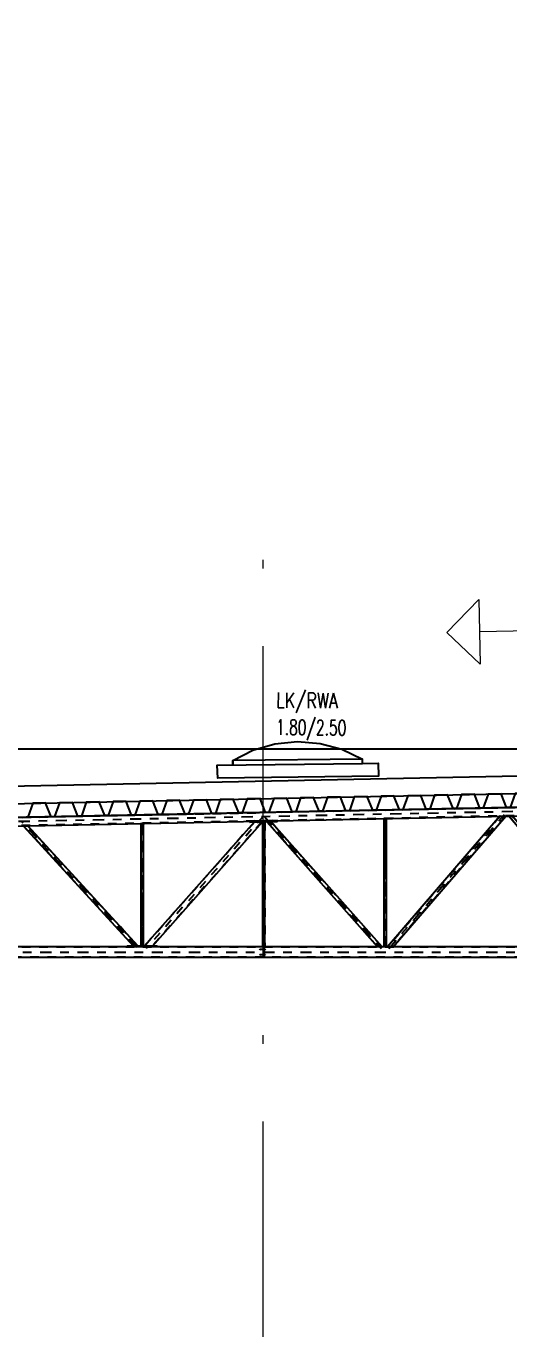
# Model space of a CAD drawing. Extents: x 6529560 to 6558080, y 5579316 to 5588131.
# Drawn here: x 6543770.25 to 6543775.83, y 5579490.75 to 5579505.82 of the extents above; entities that cross this region are included whole.
import ezdxf

# ---------------------------------------------------------------- set-up
doc = ezdxf.new("R2010")
doc.units = 0
doc.header["$MEASUREMENT"] = 0
for name, pattern in [('ACAD_ISO03W100', [30, 12, -18]), ('ACAD_ISO10W100', [18, 12, -3, 0, -3]), ('DASHDOT', [20, 13, -3.4, 0.2, -3.4]), ('GR_SOLID', [0]), ('HIDDEN', [0.375, 0.25, -0.125])]:
    doc.linetypes.add(name, pattern=pattern)
doc.layers.get('0').update_dxf_attribs({"color": 2, "linetype": 'CONTINUOUS', "lineweight": 5})
for name, color, linetype in [('3_Części', 7, 'CONTINUOUS'), ('5_Śruby', 7, 'CONTINUOUS'), ('ACHSRASTER', 10, 'CONTINUOUS'), ('Dachblech_Schnitt', 40, 'CONTINUOUS'), ('Kon', 3, 'CONTINUOUS'), ('KONS_KW_301L', 1, 'CONTINUOUS')]:
    doc.layers.add(name, color=color, linetype=linetype)
doc.layers.add('arch_osie', color=181, linetype='CONTINUOUS', lineweight=5)
doc.layers.add('STRICHART_0_N1', color=1, linetype='GR_SOLID', lineweight=18)
doc.styles.add('GR_STANDARD', font='simplex.shx')

# ---------------------------------------------------------------- blocks, each defined once
blk = doc.blocks.new('BL1457099235_00037')
at = {"layer": '3_Części', "color": 2, "linetype": 'HIDDEN', "ltscale": 0.1}
blk.add_line((24884, 10764), (24534, 10764), dxfattribs=at)
at = {"layer": '3_Części', "color": 3, "linetype": 'Continuous'}
blk.add_lwpolyline([(24884, 10764), (24884, 10774), (24534, 10774), (24534, 10764)], dxfattribs=at)
blk = doc.blocks.new('BL1457099235_00049')
at = {"layer": '3_Części', "color": 3, "linetype": 'Continuous'}
blk.add_line((28948, 12279), (29117, 12083), dxfattribs=at)
at = {"layer": '3_Części', "color": 2, "linetype": 'HIDDEN', "ltscale": 0.1}
for p, q in [((28951, 12279), (28948, 12279)), ((29137, 12101), (28983, 12279)), ((28983, 12279), (28987, 12279))]:
    blk.add_line(p, q, dxfattribs=at)
blk.add_lwpolyline([(29119, 12085), (28951, 12279), (28983, 12279)], dxfattribs=at)
at = {"layer": '3_Części', "color": 3, "linetype": 'Continuous'}
blk.add_lwpolyline([(29117, 12083), (29140, 12103), (28987, 12279)], dxfattribs=at)
blk = doc.blocks.new('BL1457099235_00058')
at = {"layer": '3_Części', "color": 3, "linetype": 'Continuous'}
blk.add_lwpolyline([(25951, 12209), (26271, 12215), (26270, 12225), (25951, 12219), (25951, 12209)], dxfattribs=at)
blk = doc.blocks.new('BL1457099235_00114')
at = {"layer": '3_Części', "color": 2, "linetype": 'HIDDEN', "ltscale": 0.1}
for p, q in [((26124, 10764), (26114, 10764)), ((26124, 10759), (26114, 10759)), ((26124, 10759), (26124, 10764)), ((26124, 10649), (26124, 10759)), ((26114, 10649), (26114, 10644)), ((26114, 10649), (26124, 10649)), ((26124, 10644), (26114, 10644)), ((26124, 10644), (26124, 10649))]:
    blk.add_line(p, q, dxfattribs=at)
blk.add_lwpolyline([(26114, 10764), (26114, 10759), (26114, 10649)], dxfattribs=at)
blk = doc.blocks.new('BL1457099235_00115')
at = {"layer": '5_Śruby', "color": 2, "linetype": 'Continuous'}
for p, q in [((26069, 10742), (26075, 10734)), ((26132, 10734), (26069, 10734)), ((26069, 10727), (26075, 10734)), ((26132, 10742), (26126, 10734)), ((26132, 10727), (26126, 10734)), ((26069, 10682), (26075, 10674)), ((26132, 10674), (26069, 10674)), ((26069, 10667), (26075, 10674)), ((26132, 10682), (26126, 10674)), ((26132, 10667), (26126, 10674))]:
    blk.add_line(p, q, dxfattribs=at)
blk = doc.blocks.new('A$C2A014632')
at = {"layer": '3_Części', "color": 1, "linetype": 'DASHDOT', "ltscale": 10}
for p, q in [((-2306, -96), (-11027, -271)), ((-4172, -1690), (-2836, -136)), ((-7083, -1677), (-8421, -218)), ((-7025, -1665), (-7025, -235)), ((-5620, -1675), (-5620, -162)), ((-5611, -162), (-4262, -1687)), ((-4215, -1675), (-4215, -179)), ((-9925, -1730), (-2311, -1730))]:
    blk.add_line(p, q, dxfattribs=at)
at = {"layer": '3_Części', "color": 3, "linetype": 'Continuous'}
for p, q in [((-8403, -268), (-7126, -1660)), ((-7071, -1660), (-8349, -267)), ((-7040, -241), (-7040, -1660)), ((-7010, -1660), (-7010, -240)), ((-5731, -225), (-7001, -1660)), ((-6907, -1660), (-5635, -223)), ((-5635, -223), (-5635, -1670)), ((-5605, -1670), (-5605, -222)), ((-5585, -222), (-4304, -1670)), ((-4250, -1670), (-5533, -221)), ((-4230, -185), (-4230, -1670)), ((-4200, -1670), (-4200, -184)), ((-2887, -158), (-4188, -1670)), ((-4122, -1670), (-2820, -156))]:
    blk.add_line(p, q, dxfattribs=at)
at = {"layer": '3_Części', "color": 2, "linetype": 'HIDDEN', "ltscale": 0.1}
for p, q in [((-8353, -267), (-8349, -267)), ((-7037, -241), (-7040, -241)), ((-7013, -240), (-7010, -240)), ((-5727, -225), (-5731, -225)), ((-5640, -223), (-5635, -223)), ((-5632, -223), (-5635, -223)), ((-5632, -223), (-5632, -1670)), ((-5608, -222), (-5605, -222)), ((-5581, -222), (-5585, -222)), ((-4254, -1670), (-5537, -221)), ((-5537, -221), (-5533, -221)), ((-4227, -185), (-4230, -185)), ((-4227, -185), (-4227, -1670)), ((-4203, -184), (-4200, -184)), ((-2883, -158), (-4184, -1670)), ((-2883, -158), (-2887, -158)), ((-2824, -157), (-2820, -156)), ((-7121, -1660), (-7126, -1660)), ((-7075, -1660), (-7071, -1660)), ((-7037, -1660), (-7040, -1660)), ((-7013, -1660), (-7010, -1660)), ((-6997, -1660), (-7001, -1660)), ((-6911, -1660), (-6907, -1660)), ((-5632, -1670), (-5635, -1670)), ((-5608, -1670), (-5605, -1670)), ((-4300, -1670), (-4304, -1670)), ((-4254, -1670), (-4250, -1670)), ((-4227, -1670), (-4230, -1670)), ((-4203, -1670), (-4200, -1670)), ((-4184, -1670), (-4188, -1670)), ((-4126, -1670), (-4122, -1670))]:
    blk.add_line(p, q, dxfattribs=at)
at = {"layer": '3_Części', "color": 1, "linetype": 'DASHDOT', "ltscale": 0.05}
blk.add_line((-5629, -163), (-6978, -1687), dxfattribs=at)
at = {"layer": '3_Części', "color": 3, "linetype": 'Continuous'}
for points in [[(-2412, -48), (-11023, -221), (-11021, -321), (-2410, -148)], [(-2416, -1670), (-9920, -1670), (-9920, -1790), (-2416, -1790)]]:
    blk.add_lwpolyline(points, dxfattribs=at)
at = {"layer": '3_Części', "color": 2, "linetype": 'HIDDEN', "ltscale": 0.1}
for points in [[(-5632, -223), (-5608, -222), (-5608, -1670), (-5632, -1670)], [(-4254, -1670), (-4300, -1670), (-5581, -222), (-5537, -221)], [(-4227, -185), (-4203, -184), (-4203, -1670), (-4227, -1670)], [(-2883, -158), (-2824, -157), (-4126, -1670), (-4184, -1670)]]:
    blk.add_lwpolyline(points, dxfattribs=at)
at = {"layer": 'ACHSRASTER'}
blk.add_line((-2822, -156), (-2787, -156), dxfattribs=at)
at = {"layer": 'KONS_KW_301L', "linetype": 'ACAD_ISO03W100'}
for p, q in [((-11021, -315), (-2310, -140)), ((-2312, -52), (-10822, -223)), ((-7075, -1660), (-8353, -267)), ((-7037, -241), (-7037, -1660)), ((-5727, -225), (-6997, -1660)), ((-2316, -1674), (-9920, -1674)), ((-9920, -1786), (-2316, -1786))]:
    blk.add_line(p, q, dxfattribs=at)
for points in [[(-7075, -1660), (-7121, -1660), (-8399, -268), (-8353, -267)], [(-7037, -241), (-7013, -240), (-7013, -1660), (-7037, -1660)], [(-5727, -225), (-5640, -223), (-6911, -1660), (-6997, -1660)]]:
    blk.add_lwpolyline(points, dxfattribs=at)
for name in ['BL1457099235_00058', 'BL1457099235_00049', 'BL1457099235_00037', 'BL1457099235_00115', 'BL1457099235_00114']:
    blk.add_blockref(name, (-31734, -12434))

msp = doc.modelspace()

# ---------------------------------------------------------------- linework, layer by layer
at = {"layer": 'arch_osie', "linetype": 'ACAD_ISO10W100', "ltscale": 0.3, "extrusion": (8.0265e-10, -4.94832e-09, 1), "elevation": 0}
msp.add_lwpolyline([(6543772.9902, 5579478.5458), (6543772.9902, 5579500.3799)], dxfattribs=at)
at = {"layer": 'Dachblech_Schnitt', "elevation": 0.0224}
for points in [[(6543772.106, 5579496.7043), (6543772.086, 5579496.7039), (6543772.0228, 5579496.8626), (6543771.8729, 5579496.8596), (6543771.8161, 5579496.6984), (6543771.7761, 5579496.6976), (6543771.7129, 5579496.8564), (6543771.5629, 5579496.8534), (6543771.5062, 5579496.6922), (6543771.4662, 5579496.6914), (6543771.4029, 5579496.8501), (6543771.253, 5579496.8471), (6543771.1962, 5579496.6859), (6543771.1762, 5579496.6855)], [(6543773.0358, 5579496.7231), (6543773.0159, 5579496.7227), (6543772.9526, 5579496.8814), (6543772.8027, 5579496.8784), (6543772.7459, 5579496.7172), (6543772.7059, 5579496.7164), (6543772.6427, 5579496.8752), (6543772.4927, 5579496.8721), (6543772.436, 5579496.711), (6543772.396, 5579496.7102), (6543772.3328, 5579496.8689), (6543772.1828, 5579496.8659), (6543772.126, 5579496.7047), (6543772.106, 5579496.7043)], [(6543773.9657, 5579496.7419), (6543773.9457, 5579496.7415), (6543773.8824, 5579496.9002), (6543773.7325, 5579496.8972), (6543773.6757, 5579496.736), (6543773.6357, 5579496.7352), (6543773.5725, 5579496.894), (6543773.4225, 5579496.8909), (6543773.3658, 5579496.7298), (6543773.3258, 5579496.7289), (6543773.2626, 5579496.8877), (6543773.1126, 5579496.8847), (6543773.0558, 5579496.7235), (6543773.0358, 5579496.7231)], [(6543774.8955, 5579496.7607), (6543774.8755, 5579496.7603), (6543774.8123, 5579496.919), (6543774.6623, 5579496.916), (6543774.6055, 5579496.7548), (6543774.5655, 5579496.754), (6543774.5023, 5579496.9128), (6543774.3523, 5579496.9097), (6543774.2956, 5579496.7485), (6543774.2556, 5579496.7477), (6543774.1924, 5579496.9065), (6543774.0424, 5579496.9035), (6543773.9857, 5579496.7423), (6543773.9657, 5579496.7419)], [(6543775.8253, 5579496.7795), (6543775.8053, 5579496.7791), (6543775.7421, 5579496.9378), (6543775.5921, 5579496.9348), (6543775.5353, 5579496.7736), (6543775.4953, 5579496.7728), (6543775.4321, 5579496.9316), (6543775.2822, 5579496.9285), (6543775.2254, 5579496.7673), (6543775.1854, 5579496.7665), (6543775.1222, 5579496.9253), (6543774.9722, 5579496.9223), (6543774.9155, 5579496.7611), (6543774.8955, 5579496.7607)], [(6543776.7551, 5579496.7983), (6543776.7351, 5579496.7979), (6543776.6719, 5579496.9566), (6543776.5219, 5579496.9536), (6543776.4651, 5579496.7924), (6543776.4252, 5579496.7916), (6543776.3619, 5579496.9503), (6543776.212, 5579496.9473), (6543776.1552, 5579496.7861), (6543776.1152, 5579496.7853), (6543776.052, 5579496.9441), (6543775.902, 5579496.941), (6543775.8453, 5579496.7799), (6543775.8253, 5579496.7795)], [(6543771.1762, 5579496.6855), (6543771.1562, 5579496.6851), (6543771.093, 5579496.8439), (6543770.943, 5579496.8408), (6543770.8863, 5579496.6796), (6543770.8463, 5579496.6788), (6543770.7831, 5579496.8376), (6543770.6331, 5579496.8346), (6543770.5764, 5579496.6734), (6543770.5364, 5579496.6726), (6543770.4731, 5579496.8313), (6543770.3232, 5579496.8283), (6543770.2664, 5579496.6671), (6543770.2464, 5579496.6667)]]:
    msp.add_lwpolyline(points, dxfattribs=at)
at = {"layer": 'Kon'}
msp.add_line((6543767.4793, 5579496.6108, 0.0224), (6543778.6154, 5579496.8359, 0.0224), dxfattribs=at)
at = {"layer": 'KONS_KW_301L'}
msp.add_line((6543799.9914, 5579497.4549, -6.2957), (6543721.7998, 5579497.4549, -0.0145), dxfattribs=at)
at = {"layer": 'KONS_KW_301L', "extrusion": (1e-15, 0, -1)}
msp.add_lwpolyline([(-6543774.1383, 5579497.2884), (-6543774.3184, 5579497.2903), (-6543774.323, 5579497.1404), (-6543772.4627, 5579497.1203), (-6543772.4581, 5579497.2702), (-6543774.1383, 5579497.2884), (-6543774.1368, 5579497.3384), (-6543772.6366, 5579497.3222), (-6543772.6381, 5579497.2722), (-6543772.6366, 5579497.3222), (-6543772.6366, 5579497.3222), (-6543772.6366, 5579497.3222), (-6543772.6366, 5579497.3222), (-6543772.6366, 5579497.3222), (-6543772.6366, 5579497.3222), (-6543772.6366, 5579497.3222), (-6543772.6366, 5579497.3222), (-6543772.6366, 5579497.3222), (-6543772.8708, 5579497.4414), (-6543773.1229, 5579497.5158), (-6543773.3844, 5579497.5428), (-6543773.6464, 5579497.5215), (-6543773.9, 5579497.4525), (-6543774.1368, 5579497.3384)], dxfattribs=at)
at = {"layer": 'KONS_KW_301L'}
msp.add_lwpolyline([(6543767.3618, 5579496.7676), (6543778.6157, 5579496.9959), (6543778.6154, 5579497.1959), (6543767.3621, 5579496.9676), (6543767.3618, 5579496.7676)], dxfattribs=at)
at = {"layer": 'STRICHART_0_N1', "extrusion": (1.89e-14, -5.76e-14, -1)}
msp.add_lwpolyline([(-6543778.6152, 5579498.8729), (-6543775.4902, 5579498.811), (-6543775.4977, 5579498.4359), (-6543775.1151, 5579498.8036), (-6543775.4828, 5579499.1862), (-6543775.4902, 5579498.811)], dxfattribs=at)

# ---------------------------------------------------------------- block references
at = {"layer": 'ACHSRASTER', "xscale": 0.0010000000006282, "yscale": 0.0010000000006282, "zscale": 0.0010000000006282}
msp.add_blockref('A$C2A014632', (6543778.6147, 5579496.8358, 0.0224), dxfattribs=at)

# ---------------------------------------------------------------- texts
at = {"layer": 'KONS_KW_301L', "style": 'GR_STANDARD'}
for s, width, p in [('LK/RWA', 0.77381, (6543773.1405, 5579497.9336, 0.0224)), ('1.80/2.50', 0.668915, (6543773.1376, 5579497.6211, 0.0224))]:
    msp.add_text(s, height=0.175, rotation=359.46916, dxfattribs=dict(at, width=width)).set_placement(p)

doc.saveas('drawing.dxf')
